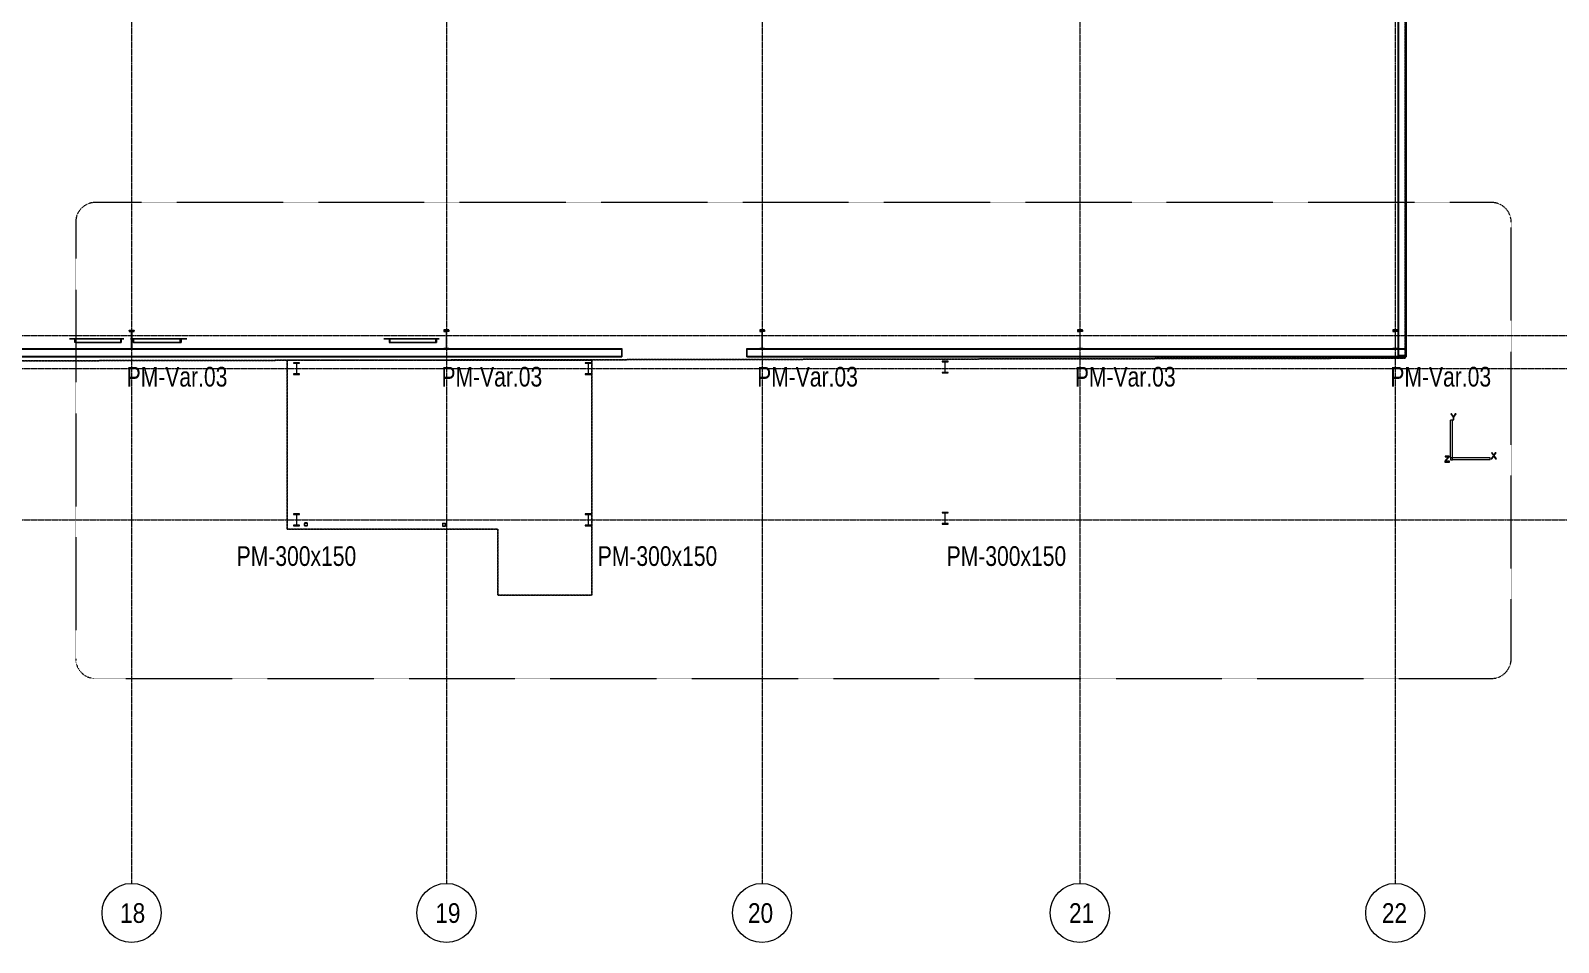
# Model space of a CAD drawing. Header units: centimetres. Extents: x -14155 to 6577, y -1225 to 8033.
# Drawn here: x -3603 to 274, y -1225 to 1089 of the extents above; entities that cross this region are included whole.
import ezdxf

# ---------------------------------------------------------------- set-up
doc = ezdxf.new("R2010")
doc.units = ezdxf.units.CM
for name, pattern in [('_Overhead', [0.47625, 0.3175, -0.15875]), ('Dash dot', [1.5875, 0.635, -0.47625, 0, -0.47625]), ('Grid Line', [2.2225, 1.27, -0.3175, 0.3175, -0.3175])]:
    doc.linetypes.add(name, pattern=pattern)
for name, color, linetype, lineweight in [('A-ANNO-SYMB', 7, 'Continuous', 9), ('A-FLOR', 7, 'Continuous', 9), ('A-GENM', 7, 'Continuous', 9), ('S-BEAM', 7, 'Continuous', 9), ('S-COLS', 7, 'Continuous', 9), ('S-COLS-IDEN', 7, 'Continuous', 9), ('S-GRID', 7, 'Continuous', 9), ('S-GRID-IDEN', 7, 'Continuous', 9)]:
    doc.layers.add(name, color=color, linetype=linetype, lineweight=lineweight)
doc.styles.add('Century Gothic_1', font='GOTHIC.TTF', dxfattribs={"width": 0.8, "height": 50})
doc.styles.add('Saira Condensed', font='SairaCondensed-Regular.ttf', dxfattribs={"height": 50})

# ---------------------------------------------------------------- blocks, each defined once
blk = doc.blocks.new('ORIGEN - ORIGEN-1144872-N01 - Planta')
at = {"layer": 'A-GENM', "color": 8, "true_color": 0x808080}
for p, q in [((5, 100), (0, 100)), ((0, 5), (0, 100)), ((2.5, 116.3), (0.3, 116.3)), ((0.3, 116.3), (6.2, 107.6)), ((5.7, 111.6), (2.5, 116.3)), ((5, 5), (5, 100)), ((7.3, 109.2), (5.7, 111.6)), ((6.2, 107.6), (6.2, 101.2)), ((6.2, 101.2), (8.1, 101.2)), ((8.9, 111.8), (7.3, 109.2)), ((8.1, 107.6), (14, 116.3)), ((8.1, 101.2), (8.1, 107.6)), ((11.8, 116.3), (8.9, 111.8)), ((14, 116.3), (11.8, 116.3)), ((-7.2, 5.3), (-14.9, -4.1)), ((-3.3, 9), (-13.9, 9)), ((-13.9, 9), (-13.9, 7.1)), ((-13.9, 7.1), (-5.7, 7.1)), ((-11.8, -3.2), (-3.3, 7.1)), ((-5.7, 7.1), (-7.2, 5.3)), ((-3.3, 7.1), (-3.3, 9)), ((0, 5), (0, 0)), ((5, 5), (0, 5)), ((0, 0), (5, 0)), ((5, 0), (5, 5)), ((100, 5), (5, 5)), ((100, 0), (5, 0)), ((100, 0), (100, 5)), ((108.4, 10.4), (102.6, 2.1)), ((102.6, 2.1), (104.9, 2.1)), ((105.8, 17.2), (103.6, 17.2)), ((103.6, 17.2), (108.4, 10.4)), ((104.9, 2.1), (108.7, 7.5)), ((108.6, 13.4), (105.8, 17.2)), ((109.5, 11.8), (108.6, 13.4)), ((108.7, 7.5), (109.6, 8.7)), ((110.6, 13.4), (109.5, 11.8)), ((109.6, 8.7), (110.4, 7.6)), ((110.4, 7.6), (114.3, 2.1)), ((113.3, 17.2), (110.6, 13.4)), ((110.7, 10.3), (115.6, 17.2)), ((116.5, 2.1), (110.7, 10.3)), ((115.6, 17.2), (113.3, 17.2)), ((114.3, 2.1), (116.5, 2.1)), ((-14.9, -4.1), (-14.9, -6.1)), ((-14.9, -6.1), (-3.1, -6.1)), ((-12.6, -4.2), (-11.8, -3.2)), ((-3.1, -4.2), (-12.6, -4.2)), ((-3.1, -6.1), (-3.1, -4.2))]:
    blk.add_line(p, q, dxfattribs=at)
blk = doc.blocks.new('UC-Perfil universal-Pilar - 300 x 150-1495537-N01 - Planta')
at = {"layer": 'S-COLS'}
h = blk.add_hatch(dxfattribs=at)
h.set_pattern_fill('FP_8', color=256, style=0, pattern_type=2)
h.set_pattern_definition([(45, (2928.08, -231.11), (-62.8618, 62.8618), []), (45, (2928.08, -135.86), (-62.8618, 62.8618), [])])
h.paths.add_polyline_path([(7.5, -15), (7.5, -13.5), (2, -13.5), (0.9, -13), (0.5, -11.9), (0.5, 11.9), (0.9, 13), (2, 13.5), (7.5, 13.5), (7.5, 15), (-7.5, 15), (-7.5, 13.5), (-2, 13.5), (-0.9, 13), (-0.5, 11.9), (-0.5, -11.9), (-0.9, -13), (-2, -13.5), (-7.5, -13.5), (-7.5, -15)])
for p, q in [((7.5, 15), (-7.5, 15)), ((-7.5, 15), (-7.5, 13.5)), ((-7.5, 13.5), (-2, 13.5)), ((-0.5, 11.9), (-0.5, -11.9)), ((0.5, -11.9), (0.5, 11.9)), ((2, 13.5), (7.5, 13.5)), ((7.5, 13.5), (7.5, 15)), ((-2, -13.5), (-7.5, -13.5)), ((-7.5, -13.5), (-7.5, -15)), ((-7.5, -15), (7.5, -15)), ((7.5, -13.5), (2, -13.5)), ((7.5, -15), (7.5, -13.5))]:
    blk.add_line(p, q, dxfattribs=at)
for centre, start, end in [((-2, 11.9), 0, 90), ((2, 11.9), 90, 180), ((-2, -11.9), 270, 0), ((2, -11.9), 180, 270)]:
    blk.add_arc(centre, 1.52, start, end, dxfattribs=at)
blk = doc.blocks.new('UC-Perfil universal-Pilar - 300 x 150-1495523-N01 - Planta')
at = {"layer": 'S-COLS'}
h = blk.add_hatch(dxfattribs=at)
h.set_pattern_fill('FP_9', color=256, style=0, pattern_type=2)
h.set_pattern_definition([(45, (2927.94, 152.695), (-62.8618, 62.8618), []), (45, (2927.94, 247.945), (-62.8618, 62.8618), [])])
h.paths.add_polyline_path([(7.5, -15), (7.5, -13.5), (2, -13.5), (0.9, -13), (0.5, -11.9), (0.5, 11.9), (0.9, 13), (2, 13.5), (7.5, 13.5), (7.5, 15), (-7.5, 15), (-7.5, 13.5), (-2, 13.5), (-0.9, 13), (-0.5, 11.9), (-0.5, -11.9), (-0.9, -13), (-2, -13.5), (-7.5, -13.5), (-7.5, -15)])
for p, q in [((7.5, 15), (-7.5, 15)), ((-7.5, 15), (-7.5, 13.5)), ((-7.5, 13.5), (-2, 13.5)), ((-0.5, 11.9), (-0.5, -11.9)), ((0.5, -11.9), (0.5, 11.9)), ((2, 13.5), (7.5, 13.5)), ((7.5, 13.5), (7.5, 15)), ((-2, -13.5), (-7.5, -13.5)), ((-7.5, -13.5), (-7.5, -15)), ((-7.5, -15), (7.5, -15)), ((7.5, -13.5), (2, -13.5)), ((7.5, -15), (7.5, -13.5))]:
    blk.add_line(p, q, dxfattribs=at)
for centre, start, end in [((-2, 11.9), 0, 90), ((2, 11.9), 90, 180), ((-2, -11.9), 270, 0), ((2, -11.9), 180, 270)]:
    blk.add_arc(centre, 1.52, start, end, dxfattribs=at)
blk = doc.blocks.new('UC-Perfil universal-Pilar - 300 x 150-V10-N01 - Planta')
at = {"layer": 'S-COLS'}
for p, q in [((7.5, 15), (-7.5, 15)), ((-7.5, 15), (-7.5, 13.46)), ((-7.5, 13.46), (-2.015, 13.46)), ((-0.495, 11.94), (-0.495, -11.94)), ((0.495, -11.94), (0.495, 11.94)), ((2.015, 13.46), (7.5, 13.46)), ((7.5, 13.46), (7.5, 15)), ((-2.015, -13.46), (-7.5, -13.46)), ((-7.5, -13.46), (-7.5, -15)), ((-7.5, -15), (7.5, -15)), ((7.5, -13.46), (2.015, -13.46)), ((7.5, -15), (7.5, -13.46))]:
    blk.add_line(p, q, dxfattribs=at)
for centre, start, end in [((-2.015, 11.94), 0, 90), ((2.015, 11.94), 90, 180), ((-2.015, -11.94), 270, 0), ((2.015, -11.94), 180, 270)]:
    blk.add_arc(centre, 1.52, start, end, dxfattribs=at)
blk = doc.blocks.new('UC-Perfil universal-Pilar - 300 x 150-V11-N01 - Planta')
at = {"layer": 'S-COLS'}
for p, q in [((7.5, 15), (-7.5, 15)), ((-7.5, 15), (-7.5, 13.46)), ((-7.5, 13.46), (-2.015, 13.46)), ((-0.495, 11.94), (-0.495, -11.94)), ((0.495, -11.94), (0.495, 11.94)), ((2.015, 13.46), (7.5, 13.46)), ((7.5, 13.46), (7.5, 15)), ((-2.015, -13.46), (-7.5, -13.46)), ((-7.5, -13.46), (-7.5, -15)), ((-7.5, -15), (7.5, -15)), ((7.5, -13.46), (2.015, -13.46)), ((7.5, -15), (7.5, -13.46))]:
    blk.add_line(p, q, dxfattribs=at)
for centre, start, end in [((-2.015, 11.94), 0, 90), ((2.015, 11.94), 90, 180), ((-2.015, -11.94), 270, 0), ((2.015, -11.94), 180, 270)]:
    blk.add_arc(centre, 1.52, start, end, dxfattribs=at)
blk = doc.blocks.new('HSS Rectangular-Column - 75 x 75-1499029-N01 - Planta')
at = {"layer": 'S-COLS'}
h = blk.add_hatch(dxfattribs=at)
h.set_pattern_fill('FP_10', color=256, style=0, pattern_type=2)
h.set_pattern_definition([(45, (2904.33, 164.31), (-62.8618, 62.8618), []), (45, (2904.33, 259.56), (-62.8618, 62.8618), [])])
h.paths.add_polyline_path([(-2.8, -3.8), (3.5, -3.5), (3.7, -2.8), (3.5, 3.5), (2.8, 3.7), (-3.5, 3.5), (-3.8, 2.8), (-3.5, -3.5)])
h.paths.add_polyline_path([(-2.4, -3.4), (-3.1, -3.1), (-3.4, -2.4), (-3.1, 3.1), (-2.4, 3.3), (3.1, 3.1), (3.3, 2.4), (3.1, -3.1), (2.4, -3.4)])
for p, q in [((-3.8, 2.8), (-3.8, -2.8)), ((-3.4, -2.4), (-3.4, 2.4)), ((2.8, 3.7), (-2.8, 3.7)), ((-2.4, 3.3), (2.4, 3.3)), ((3.3, 2.4), (3.3, -2.4)), ((3.7, -2.8), (3.7, 2.8)), ((-2.8, -3.8), (2.8, -3.8)), ((2.4, -3.4), (-2.4, -3.4))]:
    blk.add_line(p, q, dxfattribs=at)
for centre, radius, start, end in [((-2.8, 2.8), 0.95, 90, 180), ((-2.4, 2.4), 0.952, 90, 180), ((2.4, 2.4), 0.953, 0, 90), ((2.8, 2.8), 0.95, 360, 90), ((-2.8, -2.8), 0.95, 180, 270), ((-2.4, -2.4), 0.953, 180, 270), ((2.4, -2.4), 0.952, 270, 0), ((2.8, -2.8), 0.95, 270, 360)]:
    blk.add_arc(centre, radius, start, end, dxfattribs=at)
blk = doc.blocks.new('HSS Rectangular-Column - 75 x 75-V12-N01 - Planta')
at = {"layer": 'S-COLS'}
h = blk.add_hatch(dxfattribs=at)
h.set_pattern_fill('FP_11', color=256, style=0, pattern_type=2)
h.set_pattern_definition([(45, (2553.94, 165.31), (-62.8618, 62.8618), []), (45, (2553.94, 260.56), (-62.8618, 62.8618), [])])
h.paths.add_polyline_path([(2.8, -3.8), (3.5, -3.5), (3.7, -2.8), (3.5, 3.5), (2.8, 3.7), (-3.5, 3.5), (-3.8, 2.8), (-3.5, -3.5), (-2.8, -3.8)])
h.paths.add_polyline_path([(-2.4, -3.4), (-3.1, -3.1), (-3.4, -2.4), (-3.1, 3.1), (-2.4, 3.3), (3.1, 3.1), (3.3, 2.4), (3.1, -3.1), (2.4, -3.4)])
for p, q in [((-3.8, 2.8), (-3.8, -2.8)), ((-3.4, -2.4), (-3.4, 2.4)), ((2.8, 3.7), (-2.8, 3.7)), ((-2.4, 3.3), (2.4, 3.3)), ((3.3, 2.4), (3.3, -2.4)), ((3.7, -2.8), (3.7, 2.8)), ((-2.8, -3.8), (2.8, -3.8)), ((2.4, -3.4), (-2.4, -3.4))]:
    blk.add_line(p, q, dxfattribs=at)
for centre, radius, start, end in [((-2.8, 2.8), 0.95, 90, 180), ((-2.4, 2.4), 0.952, 90, 180), ((2.4, 2.4), 0.953, 0, 90), ((2.8, 2.8), 0.95, 360, 90), ((-2.8, -2.8), 0.95, 180, 270), ((-2.4, -2.4), 0.953, 180, 270), ((2.4, -2.4), 0.952, 270, 0), ((2.8, -2.8), 0.95, 270, 360)]:
    blk.add_arc(centre, radius, start, end, dxfattribs=at)
blk = doc.blocks.new('UC-Perfil universal-Pilar - 300 x 150-V13-N01 - Planta')
at = {"layer": 'S-COLS'}
h = blk.add_hatch(dxfattribs=at)
h.set_pattern_fill('FP_12', color=256, style=0, pattern_type=2)
h.set_pattern_definition([(45, (1282.62, 148.695), (-62.862, 62.862), []), (45, (1282.62, 243.945), (-62.862, 62.862), [])])
h.paths.add_polyline_path([(7.5, -15), (7.5, -13.5), (2, -13.5), (0.9, -13), (0.5, -11.9), (0.5, 11.9), (0.9, 13), (2, 13.5), (7.5, 13.5), (7.5, 15), (-7.5, 15), (-7.5, 13.5), (-2, 13.5), (-0.9, 13), (-0.5, 11.9), (-0.5, -11.9), (-0.9, -13), (-2, -13.5), (-7.5, -13.5), (-7.5, -15)])
for p, q in [((7.5, 15), (-7.5, 15)), ((-7.5, 15), (-7.5, 13.5)), ((-7.5, 13.5), (-2, 13.5)), ((-0.5, 11.9), (-0.5, -11.9)), ((0.5, -11.9), (0.5, 11.9)), ((2, 13.5), (7.5, 13.5)), ((7.5, 13.5), (7.5, 15)), ((-2, -13.5), (-7.5, -13.5)), ((-7.5, -13.5), (-7.5, -15)), ((-7.5, -15), (7.5, -15)), ((7.5, -13.5), (2, -13.5)), ((7.5, -15), (7.5, -13.5))]:
    blk.add_line(p, q, dxfattribs=at)
for centre, start, end in [((-2, 11.9), 0, 90), ((2, 11.9), 90, 180), ((-2, -11.9), 270, 0), ((2, -11.9), 180, 270)]:
    blk.add_arc(centre, 1.52, start, end, dxfattribs=at)
blk = doc.blocks.new('UC-Perfil universal-Pilar - 300 x 150-V14-N01 - Planta')
at = {"layer": 'S-COLS'}
h = blk.add_hatch(dxfattribs=at)
h.set_pattern_fill('FP_13', color=256, style=0, pattern_type=2)
h.set_pattern_definition([(45, (1282.62, -235.11), (-62.862, 62.862), []), (45, (1282.62, -139.86), (-62.862, 62.862), [])])
h.paths.add_polyline_path([(7.5, -15), (7.5, -13.5), (2, -13.5), (0.9, -13), (0.5, -11.9), (0.5, 11.9), (0.9, 13), (2, 13.5), (7.5, 13.5), (7.5, 15), (-7.5, 15), (-7.5, 13.5), (-2, 13.5), (-0.9, 13), (-0.5, 11.9), (-0.5, -11.9), (-0.9, -13), (-2, -13.5), (-7.5, -13.5), (-7.5, -15)])
for p, q in [((7.5, 15), (-7.5, 15)), ((-7.5, 15), (-7.5, 13.5)), ((-7.5, 13.5), (-2, 13.5)), ((-0.5, 11.9), (-0.5, -11.9)), ((0.5, -11.9), (0.5, 11.9)), ((2, 13.5), (7.5, 13.5)), ((7.5, 13.5), (7.5, 15)), ((-2, -13.5), (-7.5, -13.5)), ((-7.5, -13.5), (-7.5, -15)), ((-7.5, -15), (7.5, -15)), ((7.5, -13.5), (2, -13.5)), ((7.5, -15), (7.5, -13.5))]:
    blk.add_line(p, q, dxfattribs=at)
for centre, start, end in [((-2, 11.9), 0, 90), ((2, 11.9), 90, 180), ((-2, -11.9), 270, 0), ((2, -11.9), 180, 270)]:
    blk.add_arc(centre, 1.52, start, end, dxfattribs=at)
blk = doc.blocks.new('Col_ Perfil Variable - VAR_ 03-1639959-N01 - Planta')
at = {"layer": 'S-COLS'}
for p, q in [((-6.3, 13.5), (6.3, 13.5)), ((-6.3, 12.9), (-6.3, 13.5)), ((-0.4, 12.9), (-6.3, 12.9)), ((-6.3, 12.9), (-6.3, 9.6)), ((-6.3, 9.6), (-0.4, 9.6)), ((-0.4, -33.5), (-0.4, 12.9)), ((0.4, 12.9), (0.4, -33.5)), ((6.3, 12.9), (0.4, 12.9)), ((0.4, 9.6), (6.3, 9.6)), ((6.3, 13.5), (6.3, 12.9)), ((6.3, 9.6), (6.3, 12.9)), ((-6.3, -33.5), (-0.4, -33.5)), ((-6.3, -34.1), (-6.3, -33.5)), ((6.3, -34.1), (-6.3, -34.1)), ((0.4, -33.5), (6.3, -33.5)), ((6.3, -33.5), (6.3, -34.1))]:
    blk.add_line(p, q, dxfattribs=at)
blk = doc.blocks.new('Costanera Perfil Z - Parametrizado - h_22cm-1724570-N01 - Planta')
at = {"layer": 'S-BEAM', "color": 253, "true_color": 0xaaaaaa}
for p, q in [((-10.4, 967.2), (-10.7, 967.2)), ((-10.7, 967.2), (8.8, 967.2)), ((-10.7, 967.2), (-10.7, -902.2)), ((-10.7, 967.2), (-10.7, 949.9)), ((-10.7, 949.9), (-10.7, -902.2)), ((8.8, 967.2), (-10.4, 967.2)), ((-10.4, 967.2), (-8.8, 967.2)), ((-8.8, 967.2), (-10.4, 967.2)), ((-10.4, 967.2), (-10.4, 949.9)), ((-10.4, 967.2), (-10.4, -949.3)), ((-10.4, 949.9), (-10.4, -949.3)), ((-8.8, 967.2), (-8.8, 949.9)), ((-8.8, 967.2), (-8.8, 949.9)), ((-8.8, 949.9), (-8.8, -949.3)), ((-8.8, 949.9), (-8.8, -949.3)), ((10.4, 967.2), (8.8, 967.2)), ((8.8, 967.2), (10.4, 967.2)), ((10.4, 967.2), (8.8, 967.2)), ((8.8, 967.2), (10.7, 967.2)), ((8.8, 967.2), (8.8, -949.3)), ((8.8, 967.2), (8.8, -949.3)), ((10.7, 967.2), (10.4, 967.2)), ((10.4, 967.2), (10.4, -967.2)), ((10.4, 967.2), (10.4, -967.2)), ((10.7, -967.2), (10.7, 967.2)), ((10.7, 967.2), (10.7, -967.2)), ((-10.7, -902.2), (-10.7, -906.7)), ((-10.7, -906.7), (-10.7, -949.3)), ((-10.7, -906.7), (-10.7, -949.3)), ((-10.7, -949.3), (-10.7, -949.6)), ((-10.7, -949.3), (-10.7, -949.6)), ((-10.7, -949.8), (-10.7, -950.4)), ((-10.7, -950.4), (-10.7, -951.3)), ((-10.7, -950.4), (-10.7, -951.3)), ((-10.7, -951.3), (-10.7, -967.2)), ((-10.7, -951.3), (-10.7, -967.2)), ((8.8, -967.2), (-10.7, -967.2)), ((-10.7, -967.2), (-10.4, -967.2)), ((-10.4, -949.3), (-10.4, -949.6)), ((-10.4, -949.3), (-10.4, -949.6)), ((-10.4, -949.6), (-10.4, -951.3)), ((-10.4, -949.6), (-10.4, -951.3)), ((-10.4, -951.3), (-10.4, -967.2)), ((-10.4, -951.3), (-10.4, -967.2)), ((-10.4, -967.2), (-8.8, -967.2)), ((-8.8, -967.2), (-10.4, -967.2)), ((-10.4, -967.2), (8.8, -967.2)), ((-8.8, -949.3), (-8.8, -949.6)), ((-8.8, -949.3), (-8.8, -949.6)), ((-8.8, -949.6), (-8.8, -951.3)), ((-8.8, -949.6), (-8.8, -951.3)), ((-8.8, -951.3), (-8.8, -967.2)), ((-8.8, -951.3), (-8.8, -967.2)), ((8.8, -949.3), (8.8, -951.3)), ((8.8, -949.3), (8.8, -951.3)), ((8.8, -951.3), (8.8, -967.2)), ((8.8, -951.3), (8.8, -967.2)), ((10.7, -967.2), (8.8, -967.2)), ((8.8, -967.2), (10.4, -967.2)), ((10.3, -967.2), (8.8, -967.2)), ((8.8, -967.2), (10.3, -967.2)), ((10.4, -967.2), (10.7, -967.2))]:
    blk.add_line(p, q, dxfattribs=at)
blk = doc.blocks.new('RVR_Tensor angular doble L - d_25 mm-1744891-N01 - Planta')
at = {"layer": 'S-BEAM', "color": 253, "true_color": 0xaaaaaa}
for p, q in [((-4.6, -4.5), (-4.6, 5)), ((-4.6, 5), (-4.2, 5)), ((110.8, 5), (-4.6, 5)), ((-4.2, 5), (-4.2, -5)), ((111.5, 5), (-4.2, 5)), ((-3.5, -5), (-3.5, 5)), ((-3.5, 5), (-3.2, 5)), ((-3.5, 5), (111.5, 5)), ((-3.2, 5), (-3.2, -4.5)), ((-3.2, 5), (111.5, 5)), ((111.5, 5), (110.8, 5)), ((110.8, 5), (110.8, -4.5)), ((111.5, -5), (111.5, 5)), ((111.5, 5), (113.6, 5)), ((111.5, 5), (112.9, 5)), ((113.6, 5), (112.9, 5)), ((112.9, 5), (112.9, -5)), ((113.6, -4.5), (113.6, 5)), ((-11.3, -5), (-11.3, -4.5)), ((-11.3, -4.5), (-4.6, -4.5)), ((97.4, -4.5), (-11.3, -4.5)), ((-4.2, -5), (-11.3, -5)), ((97.4, -5), (-11.3, -5)), ((110.8, -4.5), (-4.6, -4.5)), ((-4.2, -5), (111.5, -5)), ((3.5, -5), (-3.5, -5)), ((112.9, -5), (-3.5, -5)), ((-3.2, -4.5), (3.5, -4.5)), ((-3.2, -4.5), (111.5, -4.5)), ((3.5, -4.5), (3.5, -5)), ((3.5, -4.5), (111.5, -4.5)), ((3.5, -5), (127.1, -5)), ((110.8, -4.5), (97.4, -4.5)), ((97.4, -4.5), (97.4, -5)), ((97.4, -5), (111.5, -5)), ((111.5, -4.5), (127.1, -4.5)), ((111.5, -4.5), (113.6, -4.5)), ((112.9, -5), (127.1, -5)), ((127.1, -4.5), (113.6, -4.5)), ((127.1, -5), (127.1, -4.5))]:
    blk.add_line(p, q, dxfattribs=at)
blk = doc.blocks.new('RVR_Tensor angular doble L - d_25 mm-1744883-N01 - Planta')
at = {"layer": 'S-BEAM', "color": 253, "true_color": 0xaaaaaa}
for p, q in [((-4.6, -4.5), (-4.6, 5)), ((-4.6, 5), (-4.2, 5)), ((112.9, 5), (-4.6, 5)), ((-4.2, 5), (-4.2, -5)), ((113.6, 5), (-4.2, 5)), ((-3.5, -5), (-3.5, 5)), ((-3.5, 5), (-3.2, 5)), ((-3.5, 5), (113.6, 5)), ((-3.2, 5), (-3.2, -4.5)), ((-3.2, 5), (113.6, 5)), ((113.6, 5), (112.9, 5)), ((112.9, 5), (112.9, -4.5)), ((113.6, -5), (113.6, 5)), ((113.6, 5), (115.8, 5)), ((113.6, 5), (115, 5)), ((115.8, 5), (115, 5)), ((115, 5), (115, -5)), ((115.8, -4.5), (115.8, 5)), ((-11.2, -5), (-11.2, -4.5)), ((-11.2, -4.5), (-4.6, -4.5)), ((99.3, -4.5), (-11.2, -4.5)), ((-4.2, -5), (-11.2, -5)), ((99.3, -5), (-11.2, -5)), ((112.9, -4.5), (-4.6, -4.5)), ((-4.2, -5), (113.6, -5)), ((3.5, -5), (-3.5, -5)), ((115, -5), (-3.5, -5)), ((-3.2, -4.5), (3.5, -4.5)), ((-3.2, -4.5), (113.6, -4.5)), ((3.5, -4.5), (3.5, -5)), ((3.5, -4.5), (113.6, -4.5)), ((3.5, -5), (129.3, -5)), ((112.9, -4.5), (99.3, -4.5)), ((99.3, -4.5), (99.3, -5)), ((99.3, -5), (113.6, -5)), ((113.6, -4.5), (129.3, -4.5)), ((113.6, -4.5), (115.8, -4.5)), ((115, -5), (129.3, -5)), ((129.3, -4.5), (115.8, -4.5)), ((129.3, -5), (129.3, -4.5))]:
    blk.add_line(p, q, dxfattribs=at)
blk = doc.blocks.new('RVR_Tensor angular doble L - d_25 mm-1744892-N01 - Planta')
at = {"layer": 'S-BEAM', "color": 253, "true_color": 0xaaaaaa}
for p, q in [((-11.1, 5), (-11.1, 4.5)), ((-8.6, 5), (-11.1, 5)), ((-8.6, 5), (-11.1, 5)), ((-11.1, 4.5), (-8.6, 4.5)), ((-8.6, 4.5), (-11.1, 4.5)), ((-4.2, 5), (-7.8, 5)), ((101.2, 5), (-7.8, 5)), ((-7.8, 4.5), (-4.5, 4.5)), ((101.2, 4.5), (-7.8, 4.5)), ((-4.5, 4.5), (-4.5, -5)), ((114.9, 4.5), (-4.5, 4.5)), ((-4.2, -5), (-4.2, 5)), ((-4.2, 5), (115.6, 5)), ((3.5, 5), (-3.5, 5)), ((-3.5, 5), (-3.5, -5)), ((117.1, 5), (-3.5, 5)), ((-3.1, 4.5), (3.5, 4.5)), ((-3.1, -5), (-3.1, 4.5)), ((-3.1, 4.5), (115.6, 4.5)), ((3.5, 4.5), (3.5, 5)), ((3.5, 5), (131.4, 5)), ((3.5, 4.5), (115.6, 4.5)), ((101.2, 4.5), (101.2, 5)), ((101.2, 5), (115.6, 5)), ((114.9, 4.5), (101.2, 4.5)), ((114.9, -5), (114.9, 4.5)), ((115.6, 5), (115.6, -5)), ((115.6, 4.5), (131.4, 4.5)), ((115.6, 4.5), (117.8, 4.5)), ((117.1, -5), (117.1, 5)), ((117.1, 5), (131.4, 5)), ((117.8, 4.5), (117.8, -5)), ((131.4, 4.5), (117.8, 4.5)), ((131.4, 5), (131.4, 4.5)), ((-4.5, -5), (-4.2, -5)), ((114.9, -5), (-4.5, -5)), ((115.6, -5), (-4.2, -5)), ((-3.5, -5), (-3.1, -5)), ((-3.5, -5), (115.6, -5)), ((-3.1, -5), (115.6, -5)), ((115.6, -5), (114.9, -5)), ((115.6, -5), (117.8, -5)), ((115.6, -5), (117.1, -5)), ((117.8, -5), (117.1, -5))]:
    blk.add_line(p, q, dxfattribs=at)
blk = doc.blocks.new('Costanera Perfil Z - Parametrizado - h_22cm-1726051-N01 - Planta')
at = {"layer": 'S-BEAM', "color": 253, "true_color": 0xaaaaaa}
for p, q in [((-10.7, 836.2), (8.8, 836.2)), ((-10.4, 836.2), (-10.7, 836.2)), ((-10.7, -833.7), (-10.7, 836.2)), ((-10.7, 836.2), (-10.7, -836.2)), ((8.8, 836.2), (-10.4, 836.2)), ((-10.4, 836.2), (-8.8, 836.2)), ((-8.8, 836.2), (-10.4, 836.2)), ((-10.4, 836.2), (-10.4, -833.7)), ((-10.4, 836.2), (-10.4, -836.2)), ((-8.8, 836.2), (-8.8, -833.7)), ((-8.8, 836.2), (-8.8, -833.7)), ((8.8, 836.2), (10.4, 836.2)), ((10.4, 836.2), (8.8, 836.2)), ((8.8, 836.2), (10.7, 836.2)), ((10.4, 836.2), (8.8, 836.2)), ((8.8, 836.2), (8.8, -836.2)), ((8.8, 836.2), (8.8, -836.2)), ((10.7, 836.2), (10.4, 836.2)), ((10.4, 836.2), (10.4, 798.1)), ((10.4, 836.2), (10.4, 798.1)), ((10.7, 836.2), (10.7, 798.1)), ((10.7, 836.2), (10.7, 798.1)), ((10.4, 797.4), (10.4, -8.2)), ((10.4, 797.4), (10.4, -8.2)), ((10.7, 797.4), (10.7, -8.2)), ((10.7, 797.4), (10.7, -8.2)), ((10.4, -8.9), (10.4, -808.6)), ((10.4, -8.9), (10.4, -808.6)), ((10.7, -8.9), (10.7, -808.6)), ((10.7, -8.9), (10.7, -808.6)), ((10.4, -809.3), (10.4, -836.2)), ((10.4, -809.3), (10.4, -834.7)), ((10.7, -809.3), (10.7, -834.7)), ((10.7, -809.3), (10.7, -836.2)), ((-10.7, -836.2), (-10.7, -833.7)), ((-10.7, -836.2), (-10.4, -836.2)), ((-7.1, -836.2), (-10.7, -836.2)), ((-10.4, -833.7), (-10.4, -836.2)), ((-10.4, -836.2), (-8.8, -836.2)), ((-8.8, -836.2), (-10.4, -836.2)), ((-10.4, -836.2), (-7.1, -836.2)), ((-8.8, -833.7), (-8.8, -836.2)), ((-8.8, -833.7), (-8.8, -836.2)), ((-7.1, -836.2), (8.8, -836.2)), ((8.8, -836.2), (-7.1, -836.2)), ((8.8, -836.2), (10.4, -836.2)), ((10.7, -836.2), (8.8, -836.2)), ((8.8, -836.2), (10.4, -836.2)), ((10.4, -836.2), (8.8, -836.2)), ((10.4, -834.7), (10.4, -836.2)), ((10.4, -836.2), (10.7, -836.2)), ((10.7, -834.7), (10.7, -836.2))]:
    blk.add_line(p, q, dxfattribs=at)
blk = doc.blocks.new('Costanera Perfil Z - Parametrizado - h_22cm-1725974-N01 - Planta')
at = {"layer": 'S-BEAM', "color": 253, "true_color": 0xaaaaaa}
for p, q in [((-10.7, 1416), (8.8, 1416)), ((-10.4, 1416), (-10.7, 1416)), ((-10.7, -1416), (-10.7, 1416)), ((-10.7, 1416), (-10.7, -1416)), ((8.8, 1416), (-10.4, 1416)), ((-10.4, 1416), (-8.8, 1416)), ((-8.8, 1416), (-10.4, 1416)), ((-10.4, 1416), (-10.4, -1416)), ((-10.4, 1416), (-10.4, -1416)), ((-8.8, 1416), (-8.8, -1416)), ((-8.8, 1416), (-8.8, -1416)), ((8.8, 1416), (10.4, 1416)), ((10.4, 1416), (8.8, 1416)), ((8.8, 1416), (10.7, 1416)), ((10.4, 1416), (8.8, 1416)), ((8.8, 1416), (8.8, -1416)), ((8.8, 1416), (8.8, -1416)), ((10.7, 1416), (10.4, 1416)), ((10.4, 1416), (10.4, 1401.5)), ((10.4, 1416), (10.4, 1401.5)), ((10.4, 1400.8), (10.4, 603.2)), ((10.4, 1400.8), (10.4, 603.2)), ((10.7, 1416), (10.7, 1401.5)), ((10.7, 1416), (10.7, 1401.5)), ((10.7, 1400.8), (10.7, 603.2)), ((10.7, 1400.8), (10.7, 603.2)), ((10.4, 602.5), (10.4, -172)), ((10.4, 602.5), (10.4, -172)), ((10.7, 602.5), (10.7, -172)), ((10.7, 602.5), (10.7, -172)), ((10.4, -172.7), (10.4, -970.7)), ((10.4, -172.7), (10.4, -970.7)), ((10.7, -172.7), (10.7, -970.7)), ((10.7, -172.7), (10.7, -970.7)), ((10.4, -971.4), (10.4, -1416)), ((10.4, -971.4), (10.4, -1416)), ((10.7, -971.4), (10.7, -1416)), ((10.7, -971.4), (10.7, -1416)), ((-10.7, -1416), (-10.4, -1416)), ((8.8, -1416), (-10.7, -1416)), ((-10.4, -1416), (-8.8, -1416)), ((-8.8, -1416), (-10.4, -1416)), ((-10.4, -1416), (8.8, -1416)), ((8.8, -1416), (10.4, -1416)), ((10.7, -1416), (8.8, -1416)), ((8.8, -1416), (10.4, -1416)), ((10.4, -1416), (8.8, -1416)), ((10.4, -1416), (10.7, -1416))]:
    blk.add_line(p, q, dxfattribs=at)
blk = doc.blocks.new('Grid - 3mm-1819951-N01 - Planta')
at = {"layer": 'S-GRID-IDEN', "color": 253, "true_color": 0xaaaaaa}
blk.add_circle((0, 0), 0.3, dxfattribs=at)

msp = doc.modelspace()

# ---------------------------------------------------------------- linework, layer by layer
at = {"layer": 'A-ANNO-SYMB', "linetype": 'Dash dot'}
for p, q in [((103.702, 652.783), (-3438.455, 652.783)), ((-3488.455, 602.783), (-3488.455, -505.275)), ((153.702, -505.275), (153.702, 602.783)), ((-3438.455, -555.275), (103.702, -555.275))]:
    msp.add_line(p, q, dxfattribs=at)
for centre, start, end in [((-3438.455, 602.783), 90, 180), ((103.702, 602.783), 0, 90), ((-3438.455, -505.275), 180, 270), ((103.702, -505.275), 270, 0)]:
    msp.add_arc(centre, 50, start, end, dxfattribs=at)
at = {"layer": 'A-FLOR', "color": 8, "linetype": '_Overhead', "true_color": 0x808080}
for p, q in [((-115.684, 2181.562), (-115.263, 264.411)), ((-115.261, 257.578), (-115.684, 2181.562)), ((-115.261, 257.578), (-4979.705, 248.357)), ((-4979.705, 248.357), (-115.261, 257.578)), ((-2952.279, 252.15), (-2178.895, 252.15)), ((-2952.279, -176.565), (-2952.279, 252.15)), ((-2178.895, 252.15), (-2952.279, 252.15)), ((-2952.279, 252.15), (-2952.279, -176.565)), ((-2178.895, 252.15), (-2178.895, -343.749)), ((-2178.895, -343.749), (-2178.895, 252.15)), ((-115.263, 264.411), (-115.261, 257.578)), ((-2417.398, -176.565), (-2952.279, -176.565)), ((-2952.279, -176.565), (-2417.398, -176.565)), ((-2417.398, -343.749), (-2417.398, -176.565)), ((-2417.398, -176.565), (-2417.398, -343.749)), ((-2178.895, -343.749), (-2417.398, -343.749)), ((-2417.398, -343.749), (-2178.895, -343.749))]:
    msp.add_line(p, q, dxfattribs=at)
at = {"layer": 'S-COLS'}
for p, q in [((-2541.507, 329.468), (-2554.007, 329.468)), ((-2554.007, 329.468), (-2554.007, 328.886)), ((-2554.007, 328.886), (-2548.112, 328.886)), ((-2554.007, 328.886), (-2554.007, 324.913)), ((-2554.007, 324.913), (-2548.112, 324.913)), ((-2548.112, 328.886), (-2548.112, 281.818)), ((-2547.402, 281.818), (-2547.402, 328.886)), ((-2547.402, 328.886), (-2541.507, 328.886)), ((-2541.507, 324.913), (-2547.402, 324.913)), ((-2541.507, 328.886), (-2541.507, 329.468)), ((-2541.507, 328.886), (-2541.507, 324.913)), ((-1740.551, 329.468), (-1753.051, 329.468)), ((-1753.051, 329.468), (-1753.051, 328.886)), ((-1753.051, 328.886), (-1747.156, 328.886)), ((-1753.051, 328.886), (-1753.051, 324.913)), ((-1753.051, 324.913), (-1747.156, 324.913)), ((-1747.156, 328.886), (-1747.156, 281.818)), ((-1746.446, 281.818), (-1746.446, 328.886)), ((-1746.446, 328.886), (-1740.551, 328.886)), ((-1740.551, 324.913), (-1746.446, 324.913)), ((-1740.551, 328.886), (-1740.551, 329.468)), ((-1740.551, 328.886), (-1740.551, 324.913)), ((-934.282, 329.468), (-946.782, 329.468)), ((-946.782, 329.468), (-946.782, 328.886)), ((-946.782, 328.886), (-940.887, 328.886)), ((-946.782, 328.886), (-946.782, 324.913)), ((-946.782, 324.913), (-940.887, 324.913)), ((-940.887, 328.886), (-940.887, 281.818)), ((-940.177, 281.818), (-940.177, 328.886)), ((-940.177, 328.886), (-934.282, 328.886)), ((-934.282, 324.913), (-940.177, 324.913)), ((-934.282, 328.886), (-934.282, 329.468)), ((-934.282, 328.886), (-934.282, 324.913)), ((-133.885, 329.468), (-146.385, 329.468)), ((-146.385, 329.468), (-146.385, 328.886)), ((-146.385, 328.886), (-140.49, 328.886)), ((-146.385, 328.886), (-146.385, 324.913)), ((-146.385, 324.913), (-140.49, 324.913)), ((-140.49, 328.886), (-140.49, 281.818)), ((-139.78, 281.818), (-139.78, 328.886)), ((-139.78, 328.886), (-133.885, 328.886)), ((-133.885, 324.913), (-139.78, 324.913)), ((-133.885, 328.886), (-133.885, 329.468)), ((-133.885, 328.886), (-133.885, 324.913)), ((-2548.112, 281.818), (-2554.007, 281.818)), ((-2554.007, 281.818), (-2554.007, 281.235)), ((-2554.007, 281.235), (-2541.507, 281.235)), ((-2541.507, 281.818), (-2547.402, 281.818)), ((-2541.507, 281.235), (-2541.507, 281.818)), ((-1747.156, 281.818), (-1753.051, 281.818)), ((-1753.051, 281.818), (-1753.051, 281.235)), ((-1753.051, 281.235), (-1740.551, 281.235)), ((-1740.551, 281.818), (-1746.446, 281.818)), ((-1740.551, 281.235), (-1740.551, 281.818)), ((-940.887, 281.818), (-946.782, 281.818)), ((-946.782, 281.818), (-946.782, 281.235)), ((-946.782, 281.235), (-934.282, 281.235)), ((-934.282, 281.818), (-940.177, 281.818)), ((-934.282, 281.235), (-934.282, 281.818)), ((-140.49, 281.818), (-146.385, 281.818)), ((-146.385, 281.818), (-146.385, 281.235)), ((-146.385, 281.235), (-133.885, 281.235)), ((-133.885, 281.818), (-139.78, 281.818)), ((-133.885, 281.235), (-133.885, 281.818))]:
    msp.add_line(p, q, dxfattribs=at)
at = {"layer": 'S-GRID', "color": 253, "linetype": 'Grid Line', "true_color": 0xaaaaaa}
for p, q in [((-3346.721, 7882.574), (-3346.721, -1075.311)), ((-2547.757, 7882.574), (-2547.757, -1075.311)), ((-1747.071, 7882.574), (-1747.071, -1075.311)), ((-940.801, 7882.574), (-940.801, -1075.311)), ((-140.405, 7882.574), (-140.405, -1075.311)), ((-14005.363, 315.335), (2922.583, 315.335)), ((-14005.363, 231.108), (2922.583, 231.108)), ((-14005.363, -152.695), (2922.583, -152.695))]:
    msp.add_line(p, q, dxfattribs=at)

# ---------------------------------------------------------------- block references
at = {"layer": 'A-GENM', "color": 8, "true_color": 0x808080}
msp.add_blockref('ORIGEN - ORIGEN-1144872-N01 - Planta', (0, 0), dxfattribs=at)
at = {"layer": 'S-BEAM', "color": 253, "true_color": 0xaaaaaa}
for name, p in [('Costanera Perfil Z - Parametrizado - h_22cm-1724570-N01 - Planta', (-123.139, 1231.628)), ('RVR_Tensor angular doble L - d_25 mm-1744892-N01 - Planta', (-3338.25, 302.089))]:
    msp.add_blockref(name, p, dxfattribs=at)
for name, p, rotation in [('Costanera Perfil Z - Parametrizado - h_22cm-1725974-N01 - Planta', (-3518.83, 271.544), 90.00000000000001), ('RVR_Tensor angular doble L - d_25 mm-1744891-N01 - Planta', (-3377.442, 302.089), 180), ('RVR_Tensor angular doble L - d_25 mm-1744883-N01 - Planta', (-2577.506, 302.089), 180), ('Costanera Perfil Z - Parametrizado - h_22cm-1726051-N01 - Planta', (-949.043, 271.544), 90.00000000000001)]:
    msp.add_blockref(name, p, dxfattribs=dict(at, rotation=rotation))
at = {"layer": 'S-COLS'}
for name, p in [('Col_ Perfil Variable - VAR_ 03-1639959-N01 - Planta', (-3346.451, 315.335)), ('UC-Perfil universal-Pilar - 300 x 150-1495537-N01 - Planta', (-2928.08, 231.108)), ('UC-Perfil universal-Pilar - 300 x 150-V11-N01 - Planta', (-2188.08, 231.108)), ('UC-Perfil universal-Pilar - 300 x 150-V14-N01 - Planta', (-1282.622, 235.108)), ('UC-Perfil universal-Pilar - 300 x 150-1495523-N01 - Planta', (-2927.939, -152.695)), ('UC-Perfil universal-Pilar - 300 x 150-V10-N01 - Planta', (-2188.08, -152.695)), ('UC-Perfil universal-Pilar - 300 x 150-V13-N01 - Planta', (-1282.622, -148.695)), ('HSS Rectangular-Column - 75 x 75-1499029-N01 - Planta', (-2904.326, -164.31)), ('HSS Rectangular-Column - 75 x 75-V12-N01 - Planta', (-2553.94, -165.31))]:
    msp.add_blockref(name, p, dxfattribs=at)
at = {"layer": 'S-GRID-IDEN', "color": 253, "true_color": 0xaaaaaa, "xscale": 249.9999999999999, "yscale": 249.9999999999999, "zscale": 249.9999999999999, "rotation": 180}
for p in [(-3346.721, -1150.311), (-2547.757, -1150.311), (-1747.071, -1150.311), (-940.801, -1150.311), (-140.405, -1150.311)]:
    msp.add_blockref('Grid - 3mm-1819951-N01 - Planta', p, dxfattribs=at)

# ---------------------------------------------------------------- texts
at = {"layer": 'S-COLS-IDEN', "char_height": 50, "attachment_point": 1, "style": 'Century Gothic_1'}
for s, insert, width in [('PM-Var.03', (-3359.189, 235.55), 336.70875), ('PM-Var.03', (-2560.495, 235.55), 336.70875), ('PM-Var.03', (-1759.539, 235.55), 336.70875), ('PM-Var.03', (-953.27, 235.55), 336.70875), ('PM-Var.03', (-152.873, 235.55), 336.70875), ('PM-300x150', (-3079.989, -219.649), 392.82687), ('PM-300x150', (-2163.918, -219.649), 392.82687), ('PM-300x150', (-1278.67, -219.649), 392.82687)]:
    msp.add_mtext(s, dxfattribs=dict(at, insert=insert, width=width))
at = {"layer": 'S-GRID-IDEN', "color": 253, "true_color": 0xaaaaaa, "char_height": 50, "attachment_point": 1, "style": 'Saira Condensed'}
for s, insert, width in [('18', (-3375.787, -1125.681), 68.14344), ('19', (-2575.947, -1125.681), 66.13922), ('20', (-1782.636, -1125.681), 84.17719), ('21', (-968.117, -1125.681), 64.135), ('22', (-174.346, -1125.681), 80.16875)]:
    msp.add_mtext(s, dxfattribs=dict(at, insert=insert, width=width))

doc.saveas('drawing.dxf')
